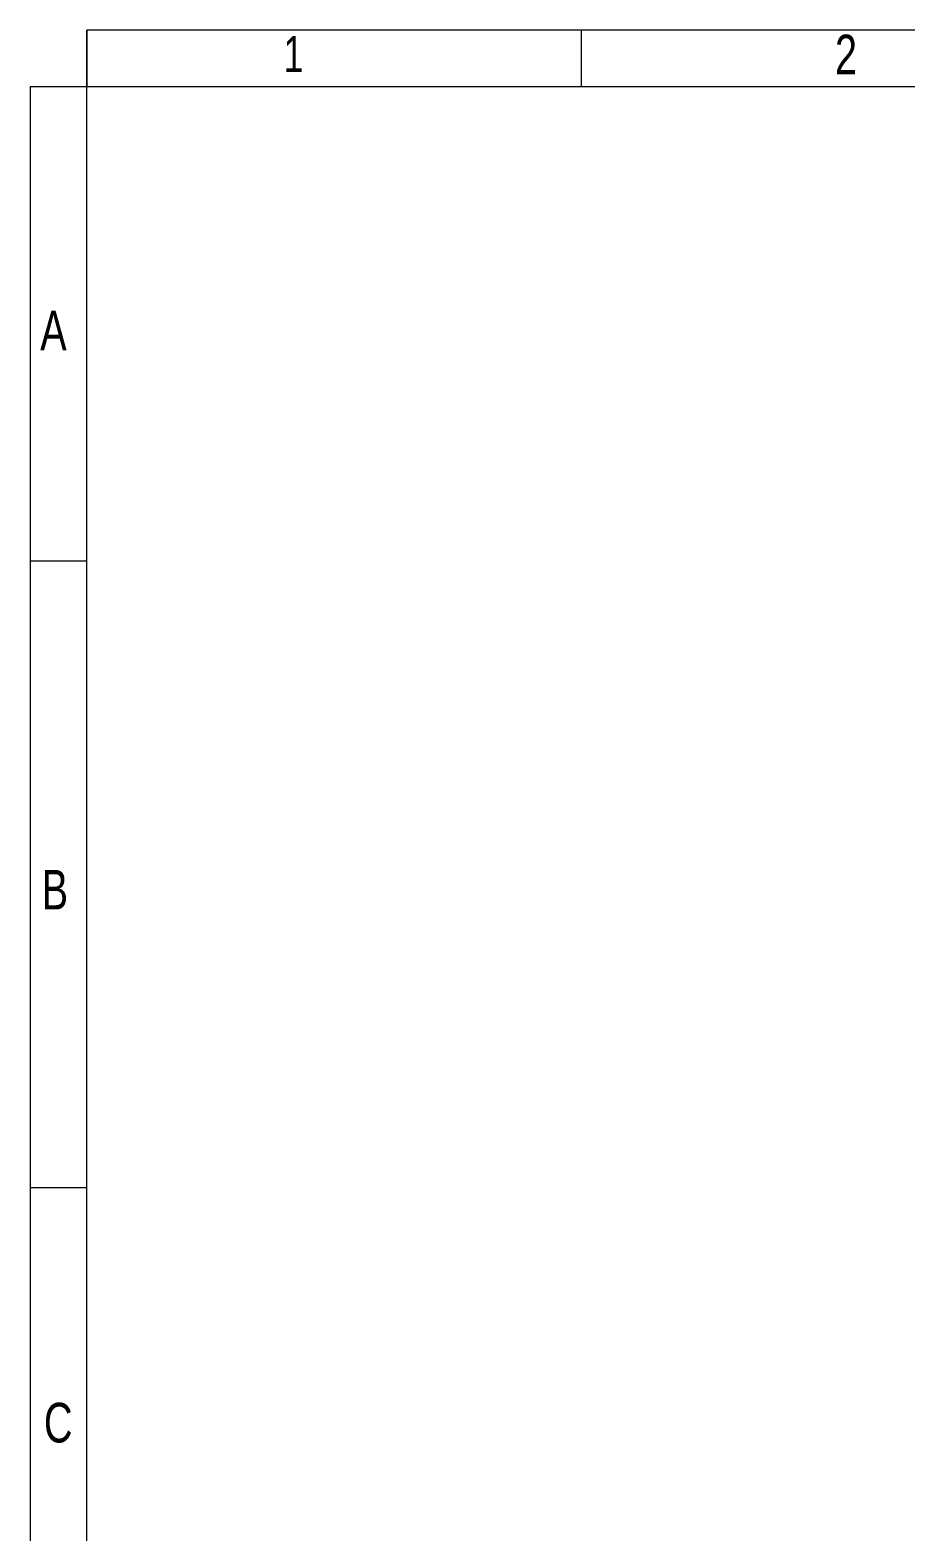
# Model space of a CAD drawing. Header units: millimetres. Extents: x 10 to 205, y 5 to 297.
# Drawn here: x 10.1 to 87.5, y 164.5 to 297.2 of the extents above; entities that cross this region are included whole.
import ezdxf

# ---------------------------------------------------------------- set-up
doc = ezdxf.new("R2010")
doc.units = ezdxf.units.MM
doc.styles.add('SLDTEXTSTYLE0', font='TXT', dxfattribs={"width": 0.75})

msp = doc.modelspace()

# ---------------------------------------------------------------- linework, layer by layer
at = {"color": 7, "linetype": 'Continuous', "lineweight": 18}
for p, q in [((205.057, 297.215), (15.103, 297.215)), ((15.103, 297.215), (15.103, 292.215)), ((15.103, 151.215), (15.103, 297.215)), ((58.829, 292.215), (58.829, 297.215)), ((10.079, 292.215), (10.108, 26.465)), ((10.079, 292.215), (107.579, 292.215)), ((15.103, 250.278), (10.084, 250.278)), ((15.103, 194.875), (10.09, 194.875))]:
    msp.add_line(p, q, dxfattribs=at)

# ---------------------------------------------------------------- texts
at = {"color": 7, "linetype": 'Continuous', "lineweight": 0, "attachment_point": 1, "style": 'SLDTEXTSTYLE0'}
for s, insert, char_height in [('1', (32.478, 296.674), 3.175), ('2', (81.228, 296.801), 3.5), ('A', (10.976, 272.403), 3.5), ('B', (11.103, 222.981), 3.5), ('C', (11.301, 175.873), 3.5)]:
    msp.add_mtext(s, dxfattribs=dict(at, insert=insert, char_height=char_height))

doc.saveas('drawing.dxf')
